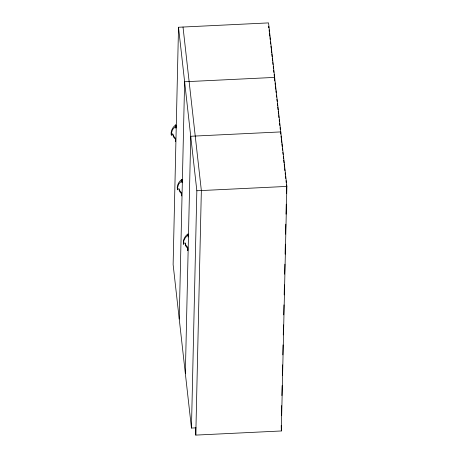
<?xml version="1.0" encoding="UTF-8"?>
<svg xmlns="http://www.w3.org/2000/svg" width="458" height="458" viewBox="0 0 458 458"><rect width="100%" height="100%" fill="white"/><g stroke="black" fill="none" stroke-linecap="round" stroke-linejoin="round"><path stroke-width="0.69" d="M175.488 138.316L175.569 141.476L175.488 138.316L173.324 135.757L172.683 133.788L173.445 136.845L174.738 138.619M175.798 124.845L175.872 128.005L175.798 124.845C172.54 127.198 170.342 131.274 171.338 135.339L171.218 134.251M195.732 427.4L195.795 435.1L281.332 430.967L286.88 186.412L268.548 22.9L178.511 27.251L173.124 264.552L191.461 428.064L195.961 427.846M181.906 179.347L181.986 182.507L181.906 179.347C178.654 181.7 176.456 185.776 177.452 189.847L177.332 188.753M181.677 195.978L181.603 192.818L179.439 190.259L178.792 188.29M179.238 319.054L184.62 81.759L274.657 77.402L274.577 80.98M187.717 247.32L187.791 250.486L187.717 247.32L185.547 244.761L184.906 242.792L185.667 245.854L186.967 247.629M188.095 237.015L188.02 233.849C184.746 236.196 182.599 240.295 183.561 244.349C182.971 240.616 185.255 237.101 188.141 234.943M185.347 373.562L190.734 136.261L280.771 131.91L280.72 134.057M191.461 428.064L196.843 190.768L178.511 27.251M195.795 435.1L201.348 190.551L183.011 27.033M268.674 27.772L268.703 26.341L268.863 27.761M281.218 425.43L281.332 430.967M281.441 415.612L281.67 405.616M281.893 395.615L282.122 385.613M282.351 375.612L282.592 364.9M282.821 354.898L283.044 344.897M283.273 334.901L283.502 324.899M283.725 314.898L283.954 304.896M284.183 294.9L284.407 284.899M284.653 274.182L284.876 264.186M285.105 254.184L285.334 244.183M285.557 234.181L285.786 224.185M286.015 214.184L286.239 204.182M286.485 193.471L286.485 184.912M171.24 133.925L172.506 129.683L175.918 125.933M177.355 188.427L178.614 184.185L182.032 180.435M196.843 190.768L286.88 186.412M180.853 193.121L179.559 191.347L178.918 189.377M269.104 29.885L269.338 32.008M269.499 33.423L269.819 36.256M269.974 37.67L270.214 39.794M270.455 41.918L270.689 44.042M270.93 46.166L271.165 48.29M271.325 49.704L271.646 52.538M271.8 53.952L272.121 56.786M272.281 58.2L272.596 61.034M272.756 62.448L272.991 64.572M273.231 66.696L273.472 68.82M273.626 70.24L273.867 72.364M274.102 74.488L274.342 76.612M275.058 82.972L275.292 85.096M275.453 86.51L275.768 89.344M275.928 90.758L276.168 92.882M276.403 95.006L276.643 97.13M276.884 99.254L277.119 101.378M277.359 103.502L277.594 105.626M277.754 107.04L278.075 109.874M278.229 111.288L278.55 114.122M278.71 115.536L278.945 117.66M279.185 119.784L279.42 121.908M279.58 123.328L279.821 125.452M280.056 127.576L280.296 129.7M281.012 136.06L281.246 138.184M281.407 139.598L281.722 142.432M281.882 143.846L282.202 146.68M282.357 148.094L282.597 150.218M282.832 152.342L283.073 154.466M283.313 156.59L283.548 158.714M283.708 160.128L284.023 162.962M284.183 164.376L284.504 167.21M284.658 168.624L284.899 170.748M285.139 172.872L285.374 174.996M285.534 176.416L285.775 178.54M286.01 180.664L286.25 182.788"/></g></svg>
